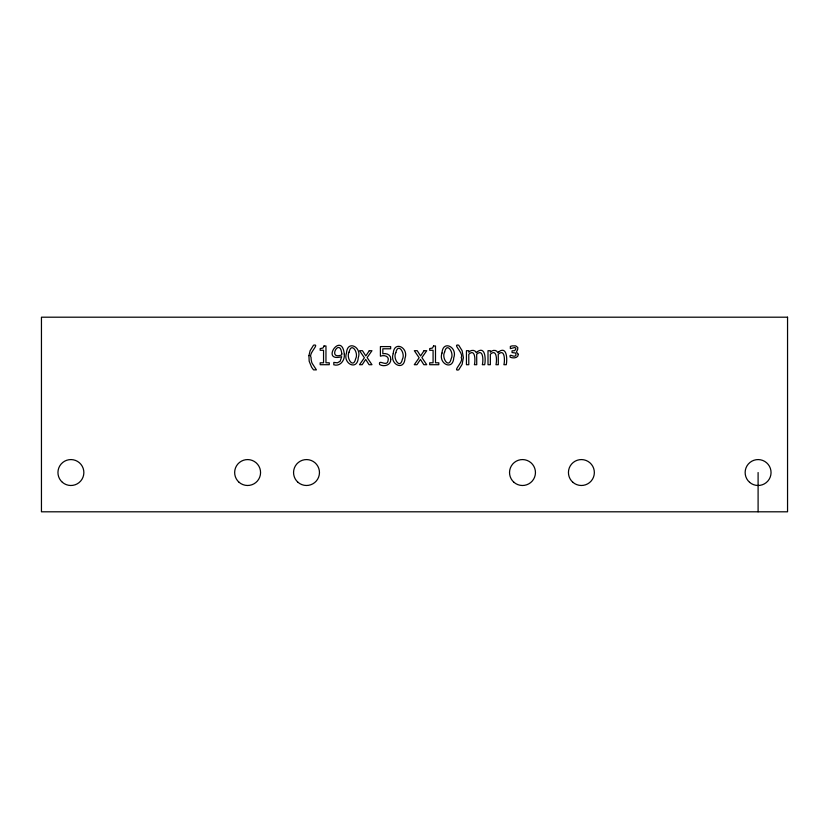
<?xml version="1.0" encoding="UTF-8"?>
<svg xmlns="http://www.w3.org/2000/svg" width="829" height="829" viewBox="0 0 829 829"><rect width="100%" height="100%" fill="white"/><g stroke="black" fill="none" stroke-linecap="round" stroke-linejoin="round"><path stroke-width="1.24" d="M758.1 472.54L758.1 511.804M341.786 353.714L341.735 354.895C326.844 360.47 339.89 336.729 341.786 353.714M346.501 353.03C342.46 363.568 357.517 371.247 358.252 357.713C362.273 347.206 347.237 339.507 346.501 353.03M393.236 353.589C389.205 364.118 404.251 371.806 404.998 358.263C409.008 347.755 393.972 340.056 393.236 353.589M442.012 353.03C437.971 363.568 453.028 371.247 453.764 357.713C457.784 347.206 442.748 339.507 442.012 353.03M308.937 355.662L309.176 361.226L311.59 367.206L313.538 369.869L316.409 369.869L312.056 363.195A15.71 15.71 0 0 1 311.062 357.537C308.098 353.382 320.512 343.517 313.538 345.196L310.098 350.729L308.937 355.662M463.38 357.537L462.136 364.345L458.696 369.869C451.722 371.661 464.157 361.599 461.173 357.537C464.157 353.372 451.712 343.527 458.696 345.196L462.126 350.719L463.38 357.537M349.092 352.107C345.817 357.682 353.32 369.433 355.651 358.719C358.967 353.071 351.382 341.279 349.092 352.107M395.827 352.657C392.563 358.232 400.055 369.993 402.386 359.268C405.702 353.631 398.117 341.828 395.827 352.657M444.603 352.107C441.329 357.682 448.831 369.433 451.163 358.719C454.479 353.071 446.893 341.279 444.603 352.107M344.304 354.252C345.04 360.159 340.201 366.781 333.807 364.812L333.807 362.408L337.434 362.812L340.128 361.299L341.724 356.667C319.87 362.781 341.807 330.211 344.304 354.252M390.77 359.32C391.122 365.154 383.972 367.164 379.641 364.584C378.055 358.594 386.874 367.174 387.972 361.05C389.879 356.201 383.92 354.646 380.407 356.211L380.407 346.595L390.656 346.595L390.656 348.791L382.832 348.791L382.832 353.755C386.511 352.874 391.215 354.978 390.77 359.32M518.353 354.325C518.249 358.294 512.923 358.491 510.167 357.185C508.892 352.335 514.363 358.594 516.021 355.144L515.648 353.009L512.042 352.574L512.042 350.822L514.581 350.708L515.897 349.05A1.503 1.503 0 0 0 514.726 347.517L510.353 348.626L510.353 346.429L512.094 345.88L515.721 345.88L517.793 347.506C518.177 352.19 514.436 350.252 518.353 354.325M324.015 345.973L322.999 348.035L320.17 348.584L320.17 350.284L323.548 350.284L323.548 362.801L320.17 362.801L320.17 364.708L329.268 364.708L329.268 362.801L325.963 362.801L325.963 345.973L324.015 345.973M433.546 345.973L432.531 348.035L429.702 348.584L429.702 350.284L433.08 350.284L433.08 362.801L429.702 362.801L429.702 364.708L438.8 364.708L438.8 362.801L435.494 362.801L435.494 345.973L433.546 345.973M369.288 350.698L365.827 355.942L362.46 350.698L359.558 350.698L364.377 357.765L359.517 364.708L362.18 364.708L365.682 359.413L369.081 364.708L371.972 364.708L367.133 357.6L371.972 350.698L369.288 350.698M424.054 350.698L420.593 355.942L417.225 350.698L414.324 350.698L419.142 357.765L414.272 364.708L416.946 364.708L420.448 359.413L423.847 364.708L426.738 364.708L421.899 357.6L426.738 350.698L424.054 350.698M477.338 351.683L476.292 352.729C475.131 349.496 470.613 349.807 468.789 352.252L468.789 350.698L466.437 350.698L466.437 364.708L468.789 364.708L468.789 354.252C475.535 348.025 475.421 361.112 474.385 364.708L476.737 364.708L476.685 354.284C483.442 347.962 483.411 361.061 482.333 364.708L484.685 364.708C485.68 360.48 485.846 345.61 477.338 351.683M498.903 351.683L497.856 352.729C496.706 349.496 492.177 349.807 490.353 352.252L490.353 350.698L488.001 350.698L488.001 364.708L490.353 364.708L490.353 354.252C497.099 348.025 496.985 361.112 495.949 364.708L498.302 364.708L498.26 354.284C505.006 347.962 504.975 361.061 503.897 364.708L506.25 364.708C507.244 360.48 507.41 345.61 498.903 351.683M787.55 317.196L41.45 317.196L41.45 511.804L787.55 511.804L787.55 317.196M749.592 482.312A12.963 12.963 0 0 0 770.815 475.017A12.963 12.963 0 0 0 753.882 460.282A12.963 12.963 0 0 0 749.592 482.312M572.891 482.312A12.963 12.963 0 0 0 594.113 475.017A12.963 12.963 0 0 0 577.171 460.282A12.963 12.963 0 0 0 572.891 482.312M513.98 482.312A12.963 12.963 0 0 0 535.213 475.017A12.963 12.963 0 0 0 518.27 460.282A12.963 12.963 0 0 0 513.98 482.312M298.005 482.312A12.963 12.963 0 0 0 319.227 475.017A12.963 12.963 0 0 0 302.295 460.282A12.963 12.963 0 0 0 298.005 482.312M239.104 482.312A12.963 12.963 0 0 0 260.327 475.017A12.963 12.963 0 0 0 243.394 460.282A12.963 12.963 0 0 0 239.104 482.312M62.393 482.312A12.963 12.963 0 0 0 83.625 475.017A12.963 12.963 0 0 0 66.683 460.282A12.963 12.963 0 0 0 62.393 482.312"/></g></svg>
